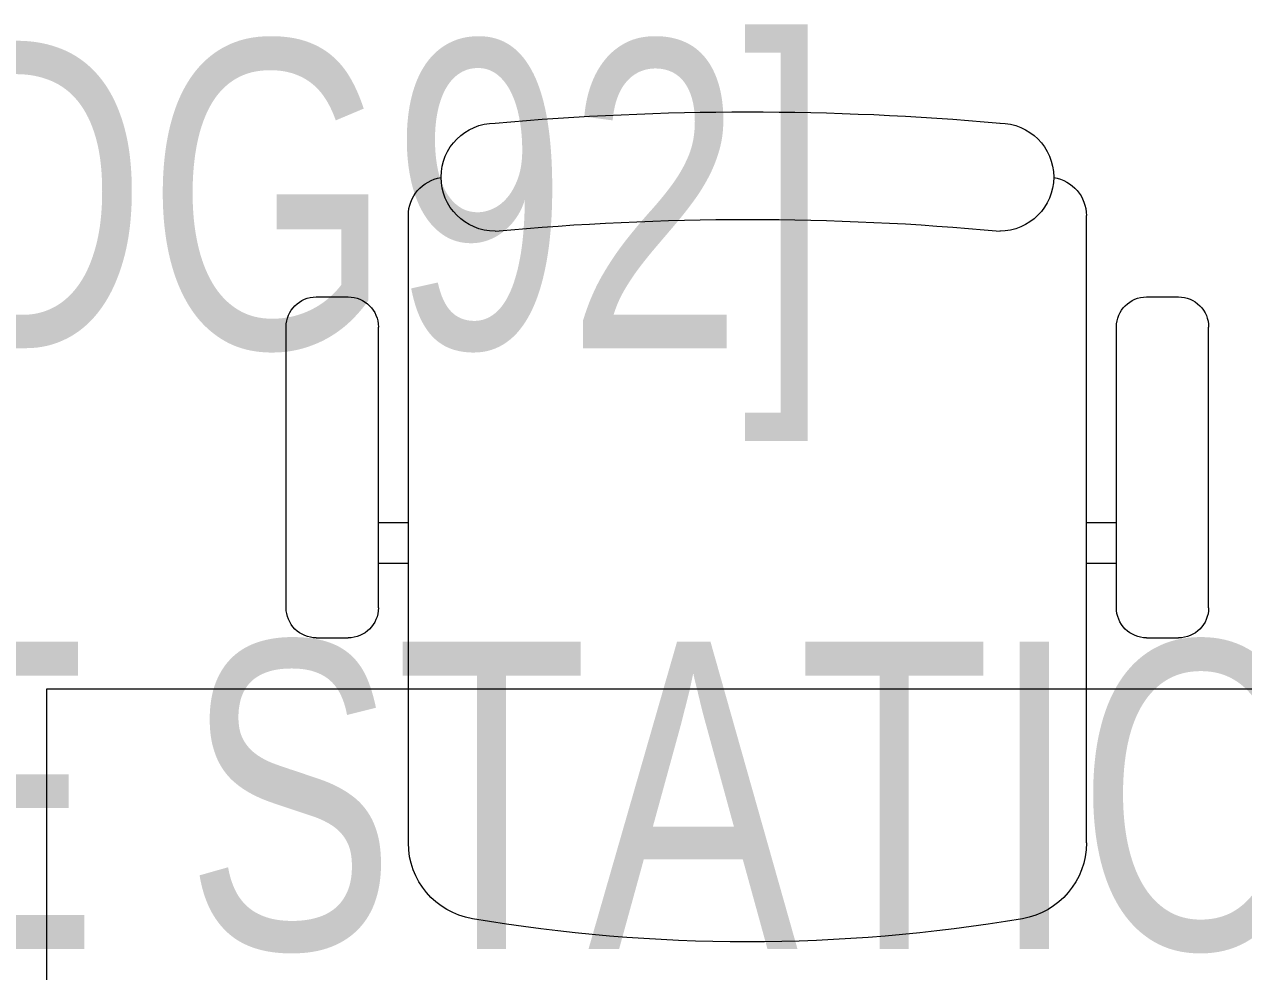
# Model space of a CAD drawing. Header units: millimetres. Extents: x 26027 to 581921, y 7230 to 233891.
# Drawn here: x 505342 to 506136, y 168057 to 168673 of the extents above; entities that cross this region are included whole.
import ezdxf

# ---------------------------------------------------------------- set-up
doc = ezdxf.new("R2010")
doc.units = ezdxf.units.MM
doc.header["$LTSCALE"] = 5
doc.layers.get('0').update_dxf_attribs({"color": 252})
for name, color, linetype, lineweight in [('72_EGR_BASE_TEXT', 252, 'Continuous', 5), ('Medical Equipment and Furniture', 252, 'Continuous', 0), ('NEW', 252, 'Continuous', 5)]:
    doc.layers.add(name, color=color, linetype=linetype, lineweight=lineweight)
doc.styles.add('X3G_ENTITY_2587EA', font='swisscl.ttf', dxfattribs={"height": 200})

# ---------------------------------------------------------------- blocks, each defined once
blk = doc.blocks.new('*X15')
at = {"color": 0}
for p, q in [((5, 3), (5, 3)), ((5, 3), (5, 3)), ((5, 3), (5, 3)), ((5, 3), (5, 3)), ((5, 3), (5, 3)), ((5, 3), (5, 3)), ((5, 3), (5, 3)), ((5, 3), (5, 3)), ((5, 3), (5, 3)), ((5, 3), (5, 3)), ((5, 3), (5, 3)), ((5, 3), (5, 3)), ((5, 3), (5, 3)), ((5, 3), (5, 3)), ((5, 3), (5, 3)), ((5, 3), (5, 3)), ((5, 3), (5, 3)), ((5, 3), (5, 3)), ((5, 3), (5, 3)), ((5, 3), (5, 3)), ((5, 3), (5, 3)), ((5, 3), (5, 3)), ((5, 3), (5, 3)), ((5, 3), (5, 3)), ((5, 3), (5, 3)), ((5, 3), (5, 3)), ((5, 3), (5, 3)), ((5, 3), (5, 3)), ((5, 3), (5, 3)), ((5, 3), (5, 3)), ((5, 3), (5, 3)), ((5, 3), (5, 3)), ((5, 3), (5, 3)), ((5, 3), (5, 3)), ((5, 3), (5, 3)), ((5, 3), (5, 3)), ((5, 3), (5, 3)), ((5, 3), (5, 3)), ((5, 3), (5, 3)), ((5, 3), (5, 3)), ((5, 3), (5, 3)), ((5, 3), (5, 3)), ((5, 3), (5, 3)), ((5, 3), (5, 3)), ((5, 3), (5, 3)), ((5, 3), (5, 3)), ((5, 3), (5, 3)), ((5, 3), (5, 3)), ((5, 3), (5, 3)), ((5, 3), (5, 3)), ((5, 3), (5, 3)), ((5, 3), (5, 3)), ((5, 3), (5, 3)), ((5, 3), (5, 3)), ((5, 3), (5, 3)), ((5, 3), (5, 3)), ((5, 3), (5, 3)), ((5, 3), (5, 3)), ((5, 3), (5, 3)), ((5, 3), (5, 3)), ((5, 3), (5, 3)), ((5, 3), (5, 3)), ((5, 3), (5, 3)), ((5, 3), (5, 3)), ((5, 3), (5, 3)), ((5, 3), (5, 3)), ((6, 3), (5, 3)), ((5, 3), (5, 3)), ((6, 3), (5, 3)), ((5, 3), (5, 3)), ((6, 3), (5, 3)), ((5, 3), (5, 3)), ((6, 3), (5, 3)), ((5, 3), (5, 3)), ((5, 3), (5, 3)), ((5, 3), (5, 3)), ((5, 3), (5, 3)), ((5, 3), (5, 3)), ((5, 3), (5, 3)), ((5, 3), (5, 3)), ((5, 3), (5, 3)), ((5, 3), (5, 3)), ((5, 3), (5, 3)), ((5, 3), (5, 3)), ((5, 3), (5, 3)), ((5, 3), (5, 3)), ((5, 3), (5, 3)), ((5, 3), (5, 3)), ((5, 3), (5, 3)), ((5, 3), (5, 3)), ((5, 3), (5, 3)), ((5, 3), (5, 3)), ((5, 3), (5, 3)), ((5, 3), (5, 3)), ((5, 3), (5, 3)), ((5, 3), (5, 3)), ((6, 3), (6, 3)), ((6, 3), (6, 3)), ((6, 3), (6, 3)), ((6, 3), (6, 3)), ((6, 3), (6, 3)), ((6, 3), (6, 3)), ((6, 3), (6, 3)), ((6, 3), (6, 3)), ((6, 3), (6, 3)), ((6, 3), (6, 3)), ((6, 3), (6, 3)), ((6, 3), (6, 3)), ((6, 3), (6, 3)), ((6, 3), (6, 3)), ((6, 3), (6, 3)), ((6, 3), (6, 3)), ((6, 3), (6, 3)), ((6, 3), (6, 3)), ((6, 3), (6, 3)), ((6, 3), (6, 3)), ((6, 3), (6, 3)), ((6, 3), (6, 3)), ((6, 3), (6, 3)), ((6, 3), (6, 3)), ((6, 3), (6, 3)), ((6, 3), (6, 3)), ((6, 3), (6, 3)), ((6, 3), (6, 3)), ((6, 3), (6, 3)), ((6, 3), (6, 3)), ((6, 3), (6, 3)), ((6, 3), (6, 3)), ((6, 3), (6, 3)), ((6, 3), (6, 3)), ((6, 3), (6, 3)), ((6, 3), (6, 3)), ((6, 3), (6, 3)), ((6, 3), (6, 3)), ((6, 3), (6, 3)), ((6, 3), (6, 3)), ((6, 3), (6, 3)), ((6, 3), (6, 3)), ((6, 3), (6, 3)), ((6, 3), (6, 3)), ((6, 3), (6, 3)), ((6, 3), (6, 3)), ((6, 3), (6, 3)), ((6, 3), (6, 3)), ((6, 3), (6, 3)), ((6, 3), (6, 3)), ((6, 3), (6, 3)), ((6, 3), (6, 3)), ((6, 3), (6, 3)), ((6, 3), (6, 3)), ((6, 3), (6, 3)), ((6, 3), (6, 3)), ((6, 3), (6, 3)), ((6, 3), (6, 3)), ((6, 3), (6, 3)), ((6, 3), (6, 3)), ((6, 3), (6, 3)), ((6, 3), (6, 3)), ((6, 3), (6, 3)), ((6, 3), (6, 3)), ((6, 3), (6, 3)), ((6, 3), (6, 3)), ((6, 3), (6, 3)), ((6, 3), (6, 3)), ((6, 3), (6, 3)), ((6, 3), (6, 3)), ((6, 3), (6, 3)), ((6, 3), (6, 3)), ((6, 3), (6, 3)), ((6, 3), (6, 3)), ((6, 3), (6, 3)), ((6, 3), (6, 3)), ((6, 3), (6, 3)), ((6, 3), (6, 3)), ((6, 3), (6, 3)), ((6, 3), (6, 3)), ((6, 3), (6, 3)), ((6, 3), (6, 3)), ((6, 3), (6, 3)), ((6, 3), (6, 3)), ((6, 3), (6, 3)), ((6, 3), (6, 3)), ((6, 3), (6, 3)), ((6, 3), (6, 3)), ((6, 3), (6, 3)), ((6, 3), (6, 3)), ((6, 3), (6, 3)), ((6, 3), (6, 3)), ((6, 3), (6, 3)), ((6, 3), (6, 3)), ((6, 3), (6, 3)), ((6, 3), (6, 3)), ((6, 3), (6, 3)), ((6, 3), (6, 3)), ((6, 3), (6, 3)), ((6, 3), (6, 3)), ((6, 3), (6, 3)), ((6, 3), (6, 3)), ((6, 3), (6, 3)), ((6, 3), (6, 3)), ((6, 3), (6, 3)), ((6, 3), (6, 3)), ((6, 3), (6, 3)), ((6, 3), (6, 3)), ((6, 3), (6, 3)), ((6, 3), (6, 3)), ((6, 3), (6, 3)), ((6, 3), (6, 3)), ((6, 3), (6, 3)), ((6, 3), (6, 3)), ((6, 3), (6, 3)), ((6, 3), (6, 3)), ((6, 3), (6, 3)), ((6, 3), (6, 3)), ((6, 3), (6, 3)), ((6, 3), (6, 3)), ((6, 3), (6, 3)), ((6, 3), (6, 3)), ((6, 3), (6, 3)), ((6, 3), (6, 3)), ((6, 3), (6, 3)), ((6, 3), (6, 3)), ((6, 3), (6, 3)), ((6, 3), (6, 3)), ((6, 3), (6, 3)), ((6, 3), (6, 3)), ((6, 3), (6, 3)), ((6, 3), (6, 3)), ((6, 3), (6, 3)), ((6, 3), (6, 3)), ((6, 3), (6, 3)), ((6, 3), (6, 3)), ((6, 3), (6, 3)), ((6, 3), (6, 3)), ((6, 3), (6, 3)), ((6, 3), (6, 3)), ((6, 3), (6, 3)), ((6, 3), (6, 3)), ((6, 3), (6, 3)), ((6, 3), (6, 3)), ((6, 3), (6, 3)), ((6, 3), (6, 3)), ((6, 3), (6, 3)), ((6, 3), (6, 3)), ((6, 3), (6, 3)), ((6, 3), (6, 3)), ((6, 3), (6, 3)), ((6, 3), (6, 3)), ((6, 3), (6, 3)), ((6, 3), (6, 3)), ((6, 3), (6, 3)), ((6, 3), (6, 3)), ((6, 3), (6, 3)), ((6, 3), (6, 3)), ((6, 3), (6, 3)), ((6, 3), (6, 3)), ((6, 3), (6, 3)), ((6, 3), (6, 3)), ((6, 3), (6, 3)), ((6, 3), (6, 3)), ((6, 3), (6, 3)), ((6, 3), (6, 3)), ((6, 3), (6, 3)), ((6, 3), (6, 3)), ((6, 3), (6, 3)), ((6, 3), (6, 3)), ((6, 3), (6, 3)), ((6, 3), (6, 3)), ((6, 3), (6, 3)), ((6, 3), (6, 3)), ((6, 3), (6, 3)), ((6, 3), (6, 3)), ((6, 3), (6, 3)), ((6, 3), (6, 3)), ((6, 3), (6, 3)), ((6, 3), (6, 3)), ((6, 3), (6, 3)), ((6, 3), (6, 3)), ((6, 3), (6, 3)), ((6, 3), (6, 3)), ((6, 3), (6, 3)), ((6, 3), (6, 3)), ((6, 3), (6, 3)), ((6, 3), (6, 3)), ((6, 3), (6, 3)), ((6, 3), (6, 3)), ((6, 3), (6, 3)), ((6, 3), (6, 3)), ((6, 3), (6, 3)), ((6, 3), (6, 3)), ((6, 3), (6, 3)), ((6, 3), (6, 3)), ((6, 3), (6, 3)), ((6, 3), (6, 3)), ((6, 3), (6, 3)), ((6, 3), (6, 3)), ((6, 3), (6, 3)), ((6, 3), (6, 3)), ((6, 3), (6, 3)), ((6, 3), (6, 3)), ((6, 3), (5, 3)), ((6, 3), (5, 3)), ((6, 3), (5, 3)), ((6, 3), (5, 3)), ((6, 3), (5, 3)), ((6, 3), (6, 3)), ((6, 3), (6, 3)), ((6, 3), (6, 3)), ((6, 3), (6, 3)), ((6, 3), (6, 3)), ((6, 3), (6, 3)), ((6, 3), (6, 3)), ((6, 3), (6, 3)), ((6, 3), (6, 3)), ((6, 3), (6, 3)), ((6, 3), (6, 3)), ((6, 3), (6, 3)), ((6, 3), (6, 3)), ((6, 3), (6, 3)), ((6, 3), (6, 3)), ((6, 3), (6, 3)), ((6, 3), (6, 3)), ((6, 3), (6, 3)), ((6, 3), (6, 3)), ((6, 3), (6, 3)), ((6, 3), (6, 3)), ((6, 3), (6, 3)), ((6, 3), (6, 3)), ((6, 3), (6, 3)), ((6, 3), (6, 3)), ((6, 3), (6, 3)), ((6, 3), (6, 3)), ((6, 3), (6, 3)), ((6, 3), (6, 3)), ((6, 3), (6, 3)), ((6, 3), (6, 3)), ((6, 3), (6, 3)), ((6, 3), (6, 3)), ((6, 3), (6, 3)), ((6, 3), (6, 3)), ((6, 3), (6, 3)), ((6, 3), (6, 3)), ((6, 3), (6, 3)), ((6, 3), (6, 3)), ((6, 3), (6, 3)), ((6, 3), (6, 3)), ((6, 3), (6, 3)), ((6, 3), (6, 3)), ((6, 3), (6, 3)), ((6, 3), (6, 3)), ((6, 3), (6, 3)), ((6, 3), (6, 3)), ((6, 3), (6, 3)), ((6, 3), (6, 3)), ((6, 3), (6, 3)), ((6, 3), (6, 3)), ((6, 3), (6, 3)), ((6, 3), (6, 3)), ((6, 3), (6, 3)), ((6, 3), (6, 3)), ((6, 3), (6, 3)), ((6, 3), (6, 3)), ((6, 3), (6, 3)), ((6, 3), (6, 3)), ((6, 3), (6, 3)), ((6, 3), (6, 3)), ((6, 3), (6, 3)), ((6, 3), (6, 3)), ((6, 3), (6, 3)), ((6, 3), (6, 3)), ((6, 3), (6, 3)), ((6, 3), (6, 3)), ((6, 3), (6, 3)), ((6, 3), (6, 3)), ((6, 3), (6, 3)), ((6, 3), (6, 3)), ((6, 3), (6, 3)), ((6, 3), (6, 3)), ((6, 3), (6, 3)), ((6, 3), (6, 3)), ((6, 3), (6, 3)), ((6, 3), (6, 3)), ((6, 3), (6, 3)), ((6, 3), (6, 3)), ((6, 3), (6, 3)), ((6, 3), (6, 3)), ((6, 3), (6, 3)), ((6, 3), (6, 3)), ((6, 3), (6, 3)), ((6, 3), (6, 3)), ((6, 3), (6, 3)), ((6, 3), (6, 3)), ((6, 3), (6, 3)), ((6, 3), (6, 3)), ((6, 3), (6, 3)), ((6, 3), (6, 3)), ((6, 3), (6, 3)), ((6, 3), (6, 3)), ((6, 3), (6, 3)), ((6, 3), (6, 3)), ((6, 3), (6, 3)), ((6, 3), (6, 3)), ((6, 3), (6, 3)), ((6, 3), (6, 3)), ((6, 3), (6, 3)), ((6, 3), (6, 3)), ((6, 3), (6, 3)), ((6, 3), (6, 3)), ((6, 3), (6, 3)), ((6, 3), (6, 3)), ((6, 3), (6, 3)), ((6, 3), (6, 3)), ((6, 3), (6, 3)), ((6, 3), (6, 3)), ((6, 3), (6, 3)), ((6, 3), (6, 3)), ((6, 3), (6, 3)), ((6, 3), (6, 3)), ((6, 3), (6, 3)), ((6, 3), (6, 3)), ((6, 3), (6, 3)), ((6, 3), (6, 3)), ((6, 3), (6, 3)), ((6, 3), (6, 3)), ((6, 3), (6, 3)), ((6, 3), (6, 3)), ((6, 3), (6, 3)), ((6, 3), (6, 3)), ((6, 3), (6, 3)), ((6, 3), (6, 3)), ((6, 3), (6, 3)), ((6, 3), (6, 3)), ((6, 3), (6, 3)), ((6, 3), (6, 3)), ((6, 3), (6, 3)), ((6, 3), (6, 3)), ((6, 3), (6, 3)), ((6, 3), (6, 3)), ((6, 3), (6, 3)), ((6, 3), (6, 3)), ((6, 3), (6, 3)), ((6, 3), (6, 3)), ((6, 3), (6, 3)), ((6, 3), (6, 3)), ((6, 3), (6, 3)), ((6, 3), (6, 3)), ((6, 3), (6, 3)), ((6, 3), (6, 3)), ((6, 3), (6, 3)), ((6, 3), (6, 3)), ((6, 3), (6, 3)), ((6, 3), (6, 3)), ((6, 3), (6, 3)), ((6, 3), (6, 3)), ((6, 3), (6, 3)), ((6, 3), (6, 3)), ((6, 3), (6, 3)), ((6, 3), (6, 3)), ((6, 3), (6, 3)), ((6, 3), (6, 3)), ((6, 3), (6, 3)), ((6, 3), (6, 3)), ((6, 3), (6, 3)), ((6, 3), (6, 3)), ((6, 3), (6, 3)), ((6, 3), (6, 3)), ((6, 3), (6, 3)), ((6, 3), (6, 3)), ((6, 3), (6, 3)), ((6, 3), (6, 3)), ((6, 3), (6, 3)), ((6, 3), (6, 3)), ((6, 3), (6, 3)), ((6, 3), (6, 3)), ((6, 3), (6, 3)), ((6, 3), (6, 3)), ((6, 3), (6, 3)), ((6, 3), (6, 3)), ((6, 3), (6, 3)), ((6, 3), (6, 3)), ((6, 3), (6, 3)), ((6, 3), (6, 3)), ((6, 3), (6, 3)), ((6, 3), (6, 3)), ((6, 3), (6, 3)), ((6, 3), (6, 3)), ((6, 3), (6, 3)), ((6, 3), (6, 3)), ((6, 3), (6, 3)), ((6, 3), (6, 3)), ((6, 3), (6, 3)), ((6, 3), (6, 3)), ((6, 3), (6, 3)), ((6, 3), (6, 3)), ((6, 3), (6, 3)), ((6, 3), (6, 3)), ((6, 3), (6, 3)), ((6, 3), (6, 3)), ((6, 3), (6, 3)), ((6, 3), (6, 3)), ((6, 3), (6, 3)), ((6, 3), (6, 3)), ((6, 3), (6, 3)), ((6, 3), (6, 3)), ((6, 3), (6, 3)), ((6, 3), (6, 3)), ((6, 3), (6, 3)), ((6, 3), (6, 3)), ((6, 3), (6, 3)), ((6, 3), (6, 3)), ((6, 3), (6, 3)), ((6, 3), (6, 3)), ((6, 3), (6, 3)), ((6, 3), (6, 3)), ((6, 3), (6, 3)), ((6, 3), (6, 3)), ((6, 3), (6, 3)), ((6, 3), (6, 3)), ((6, 3), (6, 3)), ((6, 3), (6, 3)), ((6, 3), (6, 3)), ((6, 3), (6, 3)), ((6, 3), (6, 3)), ((6, 3), (6, 3)), ((6, 3), (6, 3)), ((6, 3), (6, 3)), ((6, 3), (6, 3)), ((6, 3), (6, 3)), ((6, 3), (6, 3)), ((6, 3), (6, 3)), ((6, 3), (6, 3)), ((6, 3), (6, 3)), ((6, 3), (6, 3)), ((6, 3), (6, 3)), ((6, 3), (6, 3)), ((6, 3), (6, 3)), ((6, 3), (6, 3)), ((6, 3), (6, 3)), ((6, 3), (6, 3)), ((6, 3), (6, 3)), ((6, 3), (6, 3)), ((6, 3), (6, 3)), ((6, 3), (6, 3)), ((6, 3), (6, 3)), ((6, 3), (6, 3)), ((6, 3), (6, 3)), ((6, 3), (6, 3)), ((6, 3), (6, 3)), ((6, 3), (6, 3)), ((6, 3), (6, 3)), ((6, 3), (6, 3)), ((6, 3), (6, 3)), ((6, 3), (6, 3)), ((6, 3), (6, 3)), ((6, 3), (6, 3)), ((6, 3), (6, 3)), ((6, 3), (6, 3)), ((6, 3), (6, 3)), ((6, 3), (6, 3)), ((6, 3), (6, 3)), ((6, 3), (6, 3)), ((6, 3), (6, 3)), ((6, 3), (6, 3)), ((6, 3), (6, 3)), ((6, 3), (6, 3)), ((6, 3), (6, 3)), ((6, 3), (6, 3)), ((6, 3), (6, 3)), ((6, 3), (6, 3)), ((6, 3), (6, 3)), ((6, 3), (6, 3)), ((6, 3), (6, 3)), ((6, 3), (6, 3)), ((6, 3), (6, 3)), ((6, 3), (6, 3)), ((6, 3), (6, 3)), ((6, 3), (6, 3)), ((6, 3), (6, 3)), ((6, 3), (6, 3)), ((6, 3), (6, 3)), ((6, 3), (6, 3)), ((6, 3), (6, 3)), ((6, 3), (6, 3)), ((6, 3), (6, 3)), ((6, 3), (6, 3)), ((6, 3), (6, 3)), ((6, 3), (6, 3)), ((6, 3), (6, 3)), ((6, 3), (6, 3)), ((6, 3), (6, 3)), ((6, 3), (6, 3)), ((6, 3), (6, 3)), ((6, 3), (6, 3)), ((6, 3), (6, 3)), ((6, 3), (6, 3)), ((6, 3), (6, 3)), ((6, 3), (6, 3)), ((6, 3), (6, 3)), ((6, 3), (6, 3)), ((6, 3), (6, 3)), ((6, 3), (6, 3)), ((6, 3), (6, 3)), ((6, 3), (6, 3)), ((6, 3), (6, 3)), ((6, 3), (6, 3)), ((6, 3), (6, 3)), ((6, 3), (6, 3)), ((6, 3), (6, 3)), ((6, 3), (6, 3)), ((6, 3), (6, 3)), ((6, 3), (6, 3)), ((6, 3), (6, 3)), ((6, 3), (6, 3)), ((6, 3), (6, 3)), ((6, 3), (6, 3)), ((6, 3), (6, 3)), ((6, 3), (6, 3)), ((6, 3), (6, 3)), ((6, 3), (6, 3)), ((6, 3), (6, 3)), ((6, 3), (6, 3)), ((6, 3), (6, 3))]:
    blk.add_line(p, q, dxfattribs=at)
blk = doc.blocks.new('*X16')
at = {"color": 0}
for p, q in [((13, 1), (13, 1)), ((13, 1), (13, 1)), ((13, 1), (13, 1)), ((13, 1), (13, 1)), ((13, 1), (13, 1)), ((13, 1), (13, 1)), ((13, 1), (13, 1)), ((13, 1), (13, 1)), ((13, 1), (13, 1)), ((13, 1), (13, 1)), ((13, 1), (13, 1)), ((13, 1), (13, 1)), ((13, 1), (13, 1)), ((13, 1), (13, 1)), ((13, 1), (13, 1)), ((13, 1), (14, 1)), ((13, 1), (14, 1)), ((13, 1), (14, 1)), ((13, 1), (13, 1)), ((13, 1), (13, 1)), ((13, 1), (13, 1)), ((13, 1), (13, 1)), ((13, 1), (13, 1)), ((13, 1), (13, 1)), ((13, 1), (13, 1)), ((13, 1), (13, 1)), ((13, 1), (13, 1)), ((13, 1), (13, 1)), ((13, 1), (13, 1)), ((13, 1), (13, 1)), ((13, 1), (13, 1)), ((13, 1), (13, 1)), ((13, 1), (13, 1)), ((13, 1), (13, 1)), ((13, 1), (13, 1)), ((13, 1), (13, 1)), ((13, 1), (13, 1)), ((13, 1), (13, 1)), ((13, 1), (13, 1)), ((13, 1), (13, 1)), ((13, 1), (13, 1)), ((13, 1), (13, 1)), ((13, 1), (13, 1)), ((13, 1), (13, 1)), ((13, 1), (13, 1)), ((13, 1), (13, 1)), ((13, 1), (13, 1)), ((13, 1), (13, 1)), ((13, 1), (13, 1)), ((13, 1), (13, 1)), ((13, 1), (13, 1)), ((13, 1), (13, 1)), ((13, 1), (13, 1)), ((13, 1), (13, 1)), ((13, 1), (13, 1)), ((13, 1), (13, 1)), ((13, 1), (13, 1)), ((13, 1), (13, 1)), ((13, 1), (13, 1)), ((13, 1), (13, 1)), ((13, 1), (13, 1)), ((13, 1), (13, 1)), ((13, 1), (13, 1)), ((13, 1), (13, 1)), ((13, 1), (13, 1)), ((13, 1), (13, 1)), ((13, 1), (13, 1)), ((13, 1), (13, 1)), ((13, 1), (13, 1)), ((13, 1), (13, 1)), ((13, 1), (13, 1)), ((13, 1), (13, 1)), ((13, 1), (13, 1)), ((13, 1), (13, 1)), ((13, 1), (13, 1)), ((13, 1), (13, 1)), ((13, 1), (13, 1)), ((13, 1), (13, 1)), ((13, 1), (13, 1)), ((13, 1), (13, 1)), ((13, 1), (13, 1)), ((13, 1), (13, 1)), ((13, 1), (13, 1)), ((13, 1), (13, 1)), ((13, 1), (13, 1)), ((13, 1), (13, 1)), ((13, 1), (13, 1)), ((13, 1), (13, 1)), ((13, 1), (13, 1)), ((13, 1), (13, 1)), ((13, 1), (13, 1)), ((13, 1), (13, 1)), ((13, 1), (13, 1)), ((13, 1), (13, 1)), ((13, 1), (13, 1)), ((13, 1), (13, 1)), ((13, 1), (13, 1)), ((13, 1), (13, 1)), ((13, 1), (13, 1)), ((13, 1), (13, 1)), ((13, 1), (13, 1)), ((13, 1), (13, 1)), ((13, 1), (13, 1)), ((13, 1), (13, 1)), ((13, 1), (13, 1)), ((13, 1), (13, 1)), ((13, 1), (13, 1)), ((13, 1), (13, 1)), ((13, 1), (13, 1)), ((13, 1), (13, 1)), ((13, 1), (13, 1)), ((13, 1), (13, 1)), ((13, 1), (13, 1)), ((13, 1), (13, 1)), ((13, 1), (13, 1)), ((13, 1), (13, 1)), ((13, 1), (13, 1)), ((13, 1), (13, 1)), ((13, 1), (13, 1)), ((13, 1), (13, 1)), ((13, 1), (13, 1)), ((13, 1), (13, 1)), ((13, 1), (13, 1)), ((13, 1), (14, 1)), ((13, 0), (13, 0)), ((13, 0), (13, 0)), ((13, 0), (13, 0)), ((13, 0), (13, 0)), ((13, 0), (13, 0)), ((13, 0), (13, 0)), ((13, 0), (13, 0)), ((13, 0), (13, 0)), ((13, 0), (13, 0)), ((13, 0), (13, 0)), ((13, 0), (13, 0)), ((13, 0), (13, 0)), ((13, 0), (13, 0)), ((13, 0), (13, 0)), ((13, 0), (13, 0)), ((13, 0), (13, 0)), ((13, 0), (13, 0)), ((13, 0), (13, 0)), ((13, 0), (13, 0)), ((13, 0), (13, 0)), ((13, 0), (13, 0)), ((13, 0), (13, 0)), ((13, 0), (13, 0)), ((13, 0), (13, 0)), ((13, 0), (13, 0)), ((13, 0), (13, 0)), ((13, 0), (13, 0)), ((13, 0), (13, 0)), ((13, 0), (13, 0)), ((13, 0), (13, 0)), ((13, 0), (13, 0)), ((13, 0), (13, 0)), ((13, 0), (13, 0)), ((13, 0), (13, 0)), ((13, 0), (13, 0)), ((13, 0), (13, 0)), ((13, 0), (13, 0)), ((13, 0), (13, 0)), ((13, 0), (13, 0)), ((13, 0), (13, 0)), ((13, 0), (13, 0)), ((13, 0), (13, 0)), ((13, 0), (13, 0)), ((13, 0), (13, 0)), ((13, 0), (13, 0)), ((13, 0), (13, 0)), ((13, 0), (13, 0)), ((13, 0), (13, 0)), ((13, 0), (14, 0)), ((13, 0), (14, 0)), ((13, 0), (13, 0)), ((13, 0), (14, 0)), ((14, 1), (14, 1)), ((14, 1), (14, 1)), ((14, 1), (14, 1)), ((14, 1), (14, 1)), ((14, 1), (14, 1)), ((14, 1), (14, 1)), ((14, 1), (14, 1)), ((14, 1), (14, 1)), ((14, 1), (14, 1)), ((14, 1), (14, 1)), ((14, 1), (14, 1)), ((14, 1), (14, 1)), ((14, 1), (14, 1)), ((14, 1), (14, 1)), ((14, 1), (14, 1)), ((14, 1), (14, 1)), ((14, 1), (14, 1)), ((14, 1), (14, 1)), ((14, 1), (14, 1)), ((14, 1), (14, 1)), ((14, 1), (14, 1)), ((14, 1), (14, 1)), ((14, 1), (14, 1)), ((14, 1), (14, 1)), ((14, 1), (14, 1)), ((14, 1), (14, 1)), ((14, 1), (14, 1)), ((14, 1), (14, 1)), ((14, 1), (14, 1)), ((14, 1), (14, 1)), ((14, 1), (14, 1)), ((14, 1), (14, 1)), ((14, 1), (14, 1)), ((14, 1), (14, 1)), ((14, 1), (14, 1)), ((14, 1), (14, 1)), ((14, 1), (14, 1)), ((14, 1), (14, 1)), ((14, 1), (14, 1)), ((14, 1), (14, 1)), ((14, 1), (14, 1)), ((14, 1), (14, 1)), ((14, 1), (14, 1)), ((14, 1), (14, 1)), ((14, 1), (14, 1)), ((14, 1), (14, 1)), ((14, 1), (14, 1)), ((14, 1), (14, 1)), ((14, 1), (14, 1)), ((14, 1), (14, 1)), ((14, 1), (14, 1)), ((14, 1), (14, 1)), ((14, 1), (14, 1)), ((14, 1), (14, 1)), ((14, 1), (14, 1)), ((14, 1), (14, 1)), ((14, 1), (14, 1)), ((14, 1), (14, 1)), ((14, 1), (14, 1)), ((14, 1), (14, 1)), ((14, 1), (14, 1)), ((14, 1), (14, 1)), ((14, 1), (14, 1)), ((14, 1), (14, 1)), ((14, 1), (14, 1)), ((14, 1), (14, 1)), ((14, 1), (14, 1)), ((14, 1), (14, 1)), ((14, 1), (14, 1)), ((14, 1), (14, 1)), ((14, 1), (14, 1)), ((14, 1), (14, 1)), ((14, 1), (14, 1)), ((14, 1), (14, 1)), ((14, 1), (14, 1)), ((14, 1), (14, 1)), ((14, 1), (14, 1)), ((14, 1), (14, 1)), ((14, 1), (14, 1)), ((14, 1), (14, 1)), ((14, 1), (14, 1)), ((14, 1), (14, 1)), ((14, 1), (14, 1)), ((14, 1), (14, 1)), ((14, 1), (14, 1)), ((14, 1), (14, 1)), ((14, 1), (14, 1)), ((14, 1), (14, 1)), ((14, 1), (14, 1)), ((14, 1), (14, 1)), ((14, 1), (14, 1)), ((14, 1), (14, 1)), ((14, 1), (14, 1)), ((14, 1), (14, 1)), ((14, 0), (14, 0)), ((14, 0), (14, 0)), ((14, 0), (14, 0)), ((14, 0), (14, 0)), ((14, 0), (14, 0)), ((14, 0), (14, 0)), ((14, 0), (14, 0)), ((14, 0), (14, 0)), ((14, 0), (14, 0)), ((14, 0), (14, 0)), ((14, 0), (14, 0)), ((14, 0), (14, 0)), ((14, 0), (14, 0)), ((14, 0), (14, 0)), ((14, 0), (14, 0)), ((14, 0), (14, 0)), ((14, 0), (14, 0)), ((14, 0), (14, 0)), ((14, 0), (14, 0)), ((14, 0), (14, 0)), ((14, 0), (14, 0)), ((14, 0), (14, 0)), ((14, 0), (14, 0)), ((14, 0), (14, 0)), ((14, 0), (14, 0)), ((14, 0), (14, 0)), ((14, 0), (14, 0)), ((14, 0), (14, 0)), ((14, 0), (14, 0)), ((14, 0), (14, 0)), ((14, 0), (14, 0)), ((14, 0), (14, 0)), ((14, 0), (14, 0)), ((14, 0), (14, 0)), ((14, 0), (14, 0)), ((14, 0), (14, 0)), ((14, 0), (14, 0)), ((14, 0), (14, 0)), ((14, 0), (14, 0)), ((14, 0), (14, 0)), ((14, 0), (14, 0)), ((14, 0), (14, 0)), ((14, 0), (14, 0)), ((14, 0), (14, 0)), ((14, 0), (14, 0)), ((14, 0), (14, 0)), ((14, 0), (14, 0)), ((14, 0), (14, 0)), ((13, 0), (13, 0)), ((13, 0), (14, 0)), ((13, 0), (13, 0)), ((13, 0), (14, 0)), ((13, 0), (13, 0)), ((13, 0), (14, 0)), ((13, 0), (13, 0)), ((13, 0), (13, 0)), ((13, 0), (13, 0)), ((13, 0), (13, 0)), ((13, 0), (14, 0)), ((13, 0), (13, 0)), ((13, 0), (14, 0)), ((13, 0), (13, 0)), ((13, 0), (14, 0)), ((13, 0), (13, 0)), ((13, 0), (14, 0)), ((13, 0), (13, 0)), ((13, 0), (14, 0)), ((13, 0), (13, 0)), ((13, 0), (14, 0)), ((13, 0), (13, 0)), ((13, 0), (14, 0)), ((13, 0), (13, 0)), ((13, 0), (13, 0)), ((13, 0), (13, 0)), ((13, 0), (14, 0)), ((13, 0), (13, 0)), ((13, 0), (14, 0)), ((13, 0), (13, 0)), ((13, 0), (14, 0)), ((13, 0), (13, 0)), ((13, 0), (14, 0)), ((13, 0), (13, 0)), ((13, 0), (13, 0)), ((13, 0), (13, 0)), ((13, 0), (13, 0)), ((13, 0), (13, 0)), ((13, 0), (13, 0)), ((13, 0), (13, 0)), ((13, 0), (13, 0)), ((13, 0), (13, 0)), ((13, 0), (13, 0)), ((13, 0), (13, 0)), ((13, 0), (13, 0)), ((13, 0), (13, 0)), ((13, 0), (13, 0)), ((13, 0), (13, 0)), ((13, 0), (13, 0)), ((13, 0), (13, 0)), ((13, 0), (13, 0)), ((13, 0), (13, 0)), ((13, 0), (13, 0)), ((13, 0), (13, 0)), ((13, 0), (13, 0)), ((13, 0), (13, 0)), ((13, 0), (13, 0)), ((13, 0), (13, 0)), ((13, 0), (13, 0)), ((13, 0), (13, 0)), ((13, 0), (13, 0)), ((13, 0), (13, 0)), ((13, 0), (13, 0)), ((13, 0), (13, 0)), ((13, -1), (13, -1)), ((13, -1), (13, -1)), ((13, -1), (13, -1)), ((13, -1), (13, -1)), ((13, -1), (13, -1)), ((13, -1), (14, -1)), ((13, -1), (13, -1)), ((14, 0), (14, 0)), ((14, 0), (14, 0)), ((14, 0), (14, 0)), ((14, 0), (14, 0)), ((14, 0), (14, 0)), ((14, 0), (14, 0)), ((14, 0), (14, 0)), ((14, 0), (14, 0)), ((14, 0), (14, 0)), ((14, 0), (14, 0)), ((14, 0), (14, 0)), ((14, 0), (14, 0)), ((14, 0), (14, 0)), ((14, 0), (14, 0)), ((14, 0), (14, 0)), ((13, 0), (14, 0)), ((14, 0), (14, 0)), ((14, 0), (14, 0)), ((14, 0), (14, 0)), ((14, 0), (14, 0)), ((14, 0), (14, 0)), ((14, 0), (14, 0)), ((14, 0), (14, 0)), ((14, 0), (14, 0)), ((14, 0), (14, 0)), ((14, 0), (14, 0)), ((14, 0), (14, 0)), ((14, 0), (14, 0)), ((14, 0), (14, 0)), ((14, 0), (14, 0)), ((14, 0), (14, 0)), ((14, 0), (14, 0)), ((14, 0), (14, 0)), ((14, 0), (14, 0)), ((14, 0), (14, 0)), ((14, 0), (14, 0)), ((14, 0), (14, 0)), ((14, 0), (14, 0)), ((14, 0), (14, 0)), ((14, 0), (14, 0)), ((14, 0), (14, 0)), ((14, 0), (14, 0)), ((14, 0), (14, 0)), ((14, 0), (14, 0)), ((14, 0), (14, 0)), ((14, 0), (14, 0)), ((14, 0), (14, 0)), ((14, 0), (14, 0)), ((14, 0), (14, 0)), ((14, 0), (14, 0)), ((14, -1), (14, -1)), ((14, -1), (14, -1)), ((14, -1), (14, -1)), ((14, -1), (14, -1)), ((14, -1), (14, -1))]:
    blk.add_line(p, q, dxfattribs=at)
blk = doc.blocks.new('GF21018-P')
at = {"color": 0}
for p, q in [((-0.2207, 0.47563), (-0.2207, 0.0675)), ((0.22049, 0.47563), (0.22049, 0.0675)), ((-0.2806, 0.34221), (-0.25983, 0.34221)), ((0.25963, 0.34221), (0.2804, 0.34221)), ((-0.30021, 0.32259), (-0.30021, 0.14)), ((-0.24021, 0.32259), (-0.24021, 0.14)), ((0.24001, 0.32259), (0.24001, 0.14)), ((0.30001, 0.32259), (0.30001, 0.14)), ((-0.24021, 0.29372), (-0.2207, 0.29372)), ((0.22049, 0.29372), (0.24001, 0.29372)), ((-0.24021, 0.26708), (-0.2207, 0.26708)), ((0.22049, 0.26708), (0.24001, 0.26708)), ((-0.2806, 0.12039), (-0.25983, 0.12039)), ((0.25963, 0.12039), (0.2804, 0.12039))]:
    blk.add_line(p, q, dxfattribs=at)
for points in [[(0.24001, 0.29372), (0.24001, 0.29372), (0.24001, 0.29372), (0.24001, 0.29372), (0.24001, 0.29372), (0.24001, 0.29372), (0.24001, 0.29372), (0.24001, 0.29372), (0.24001, 0.29372), (0.24001, 0.29372), (0.24001, 0.29372), (0.24001, 0.29372), (0.24001, 0.29372), (0.24001, 0.29372), (0.24001, 0.29372), (0.24001, 0.29372), (0.24001, 0.29372), (0.24001, 0.29372), (0.24001, 0.29372), (0.24001, 0.29372), (0.24001, 0.29372), (0.24001, 0.29372), (0.24001, 0.29372), (0.24001, 0.29372), (0.24001, 0.29372), (0.24001, 0.29372), (0.24001, 0.29372), (0.24001, 0.29372), (0.24001, 0.29372), (0.24001, 0.29372), (0.24001, 0.29372), (0.24001, 0.29372), (0.24001, 0.29372), (0.24001, 0.29372), (0.24001, 0.29372), (0.24001, 0.29372), (0.24001, 0.29372), (0.24001, 0.29372), (0.24001, 0.29372), (0.24001, 0.29372), (0.24001, 0.29372), (0.24001, 0.29372), (0.24001, 0.29372), (0.24001, 0.29372), (0.24001, 0.29372), (0.24001, 0.29372), (0.24001, 0.29372), (0.24001, 0.29372), (0.24001, 0.29372), (0.24001, 0.29372), (0.24001, 0.29372), (0.24001, 0.29372), (0.24001, 0.29372), (0.24001, 0.29372), (0.24001, 0.29372), (0.24001, 0.29372), (0.24001, 0.29372), (0.24001, 0.29372), (0.24001, 0.29372), (0.24001, 0.29372), (0.24001, 0.29372), (0.24001, 0.29372), (0.24001, 0.29372), (0.24001, 0.29372), (0.24001, 0.29372), (0.24001, 0.29372), (0.24001, 0.29372), (0.24001, 0.29372), (0.24001, 0.29372), (0.24001, 0.29372), (0.24001, 0.29372), (0.24001, 0.29372), (0.24001, 0.29372), (0.24001, 0.29372), (0.24001, 0.29372), (0.24001, 0.29372), (0.24001, 0.29372), (0.24001, 0.29372), (0.24001, 0.29372), (0.24001, 0.29372), (0.24001, 0.29372), (0.24001, 0.29372), (0.24001, 0.29372), (0.24001, 0.29372), (0.24001, 0.29372), (0.24001, 0.29372), (0.24001, 0.29372), (0.24001, 0.29372), (0.24001, 0.29372), (0.24001, 0.29372), (0.24001, 0.29372), (0.24001, 0.29372), (0.24001, 0.29372), (0.24001, 0.29372), (0.24001, 0.29372), (0.24001, 0.29372), (0.24001, 0.29372), (0.24001, 0.29372), (0.24001, 0.29372), (0.24001, 0.29372), (0.24001, 0.29372), (0.24001, 0.29372), (0.24001, 0.29372), (0.24001, 0.29372), (0.24001, 0.29372), (0.24001, 0.29372), (0.24001, 0.29372), (0.24001, 0.29372), (0.24001, 0.29372), (0.24001, 0.29372), (0.24001, 0.29372), (0.24001, 0.29372), (0.24001, 0.29372), (0.24001, 0.29372), (0.24001, 0.29372), (0.24001, 0.29372), (0.24001, 0.29372), (0.24001, 0.29372), (0.24001, 0.29372), (0.24001, 0.29372), (0.24001, 0.29372), (0.24001, 0.29372), (0.24001, 0.29372), (0.24001, 0.29372), (0.24001, 0.29372), (0.24001, 0.29372), (0.24001, 0.29372), (0.24001, 0.29372), (0.24001, 0.29372), (0.24001, 0.29372), (0.24001, 0.29372), (0.24001, 0.29372), (0.24001, 0.29372), (0.24001, 0.29372), (0.24001, 0.29372), (0.24001, 0.29372), (0.24001, 0.29372), (0.24001, 0.29372), (0.24001, 0.29372), (0.24001, 0.29372), (0.24001, 0.29372), (0.24001, 0.29372), (0.24001, 0.29372), (0.24001, 0.29372), (0.24001, 0.29372), (0.24001, 0.29372), (0.24001, 0.29372), (0.24001, 0.29372), (0.24001, 0.29372), (0.24001, 0.29372), (0.24001, 0.29372), (0.24001, 0.29372), (0.24001, 0.29372), (0.24001, 0.29372), (0.24001, 0.29372), (0.24001, 0.29372), (0.24001, 0.29372), (0.24001, 0.29372), (0.24001, 0.29372), (0.24001, 0.29372), (0.24001, 0.29372), (0.24001, 0.29372), (0.24001, 0.29372), (0.24001, 0.29372), (0.24001, 0.29372), (0.24001, 0.29372), (0.24001, 0.29372), (0.24001, 0.29372), (0.24001, 0.29372), (0.24001, 0.29372), (0.24001, 0.29372), (0.24001, 0.29372), (0.24001, 0.29372), (0.24001, 0.29372), (0.24001, 0.29372), (0.24001, 0.29372), (0.24001, 0.29372), (0.24001, 0.29372), (0.24001, 0.29372), (0.24001, 0.29372), (0.24001, 0.29372), (0.24001, 0.29372), (0.24001, 0.29372), (0.24001, 0.29372), (0.24001, 0.29372), (0.24001, 0.29372), (0.24001, 0.29372), (0.24001, 0.29372), (0.24001, 0.29372), (0.24001, 0.29372), (0.24001, 0.29372), (0.24001, 0.29372), (0.24001, 0.29372), (0.24001, 0.29372), (0.24001, 0.29372), (0.24001, 0.29372), (0.24001, 0.29372), (0.24001, 0.29372), (0.24001, 0.29372), (0.24001, 0.29372), (0.24001, 0.29372), (0.24001, 0.29372), (0.24001, 0.29372), (0.24001, 0.29372), (0.24001, 0.29372), (0.24001, 0.29372), (0.24001, 0.29372), (0.24001, 0.29372), (0.24001, 0.29372), (0.24001, 0.29372), (0.24001, 0.29372), (0.24001, 0.29372), (0.24001, 0.29372), (0.24001, 0.29372), (0.24001, 0.29372), (0.24001, 0.29372), (0.24001, 0.29372), (0.24001, 0.29372), (0.24001, 0.29372), (0.24001, 0.29372), (0.24001, 0.29372), (0.24001, 0.29372), (0.24001, 0.29372), (0.24001, 0.29372), (0.24001, 0.29372), (0.24001, 0.29372), (0.24001, 0.29372), (0.24001, 0.29372), (0.24001, 0.29372), (0.24001, 0.29372), (0.24001, 0.29372), (0.24001, 0.29372), (0.24001, 0.29372), (0.24001, 0.29372), (0.24001, 0.29372), (0.24001, 0.29372), (0.24001, 0.29372), (0.24001, 0.29372), (0.24001, 0.29372), (0.24001, 0.29372), (0.24001, 0.29372), (0.24001, 0.29372), (0.24001, 0.29372), (0.24001, 0.29372), (0.24001, 0.29372), (0.24001, 0.29372), (0.24001, 0.29372), (0.24001, 0.29372), (0.24001, 0.29372), (0.24001, 0.29372), (0.24001, 0.29372), (0.24001, 0.29372), (0.24001, 0.29372), (0.24001, 0.29372), (0.24001, 0.29372), (0.24001, 0.29372), (0.24001, 0.29372), (0.24001, 0.29372), (0.24001, 0.29372), (0.24001, 0.29372), (0.24001, 0.29372), (0.24001, 0.29372), (0.24001, 0.29372), (0.24001, 0.29372), (0.24001, 0.29372), (0.24001, 0.29372), (0.24001, 0.29372), (0.24001, 0.29372), (0.24001, 0.29372), (0.24001, 0.29372), (0.24001, 0.29372), (0.24001, 0.29372), (0.24001, 0.29372), (0.24001, 0.29372), (0.24001, 0.29372), (0.24001, 0.29372), (0.24001, 0.29372)], [(0.24001, 0.29372), (0.24001, 0.29372), (0.24001, 0.29372), (0.24001, 0.29372), (0.24001, 0.29372), (0.24001, 0.29372), (0.24001, 0.29372), (0.24001, 0.29372), (0.24001, 0.29372), (0.24001, 0.29372), (0.24001, 0.29372), (0.24001, 0.29372), (0.24001, 0.29372), (0.24001, 0.29372), (0.24001, 0.29372), (0.24001, 0.29372), (0.24001, 0.29372), (0.24001, 0.29372), (0.24001, 0.29372), (0.24001, 0.29372), (0.24001, 0.29372), (0.24001, 0.29372), (0.24001, 0.29372), (0.24001, 0.29372), (0.24001, 0.29372), (0.24001, 0.29372), (0.24001, 0.29372), (0.24001, 0.29372), (0.24001, 0.29372), (0.24001, 0.29372), (0.24001, 0.29372), (0.24001, 0.29372), (0.24001, 0.29372), (0.24001, 0.29372), (0.24001, 0.29372), (0.24001, 0.29372), (0.24001, 0.29372), (0.24001, 0.29372), (0.24001, 0.29372), (0.24001, 0.29372), (0.24001, 0.29372), (0.24001, 0.29372), (0.24001, 0.29372), (0.24001, 0.29372), (0.24001, 0.29372), (0.24001, 0.29372), (0.24001, 0.29372), (0.24001, 0.29372), (0.24001, 0.29372), (0.24001, 0.29372), (0.24001, 0.29372), (0.24001, 0.29372), (0.24001, 0.29372), (0.24001, 0.29372), (0.24001, 0.29372), (0.24001, 0.29372), (0.24001, 0.29372), (0.24001, 0.29372), (0.24001, 0.29372), (0.24001, 0.29372), (0.24001, 0.29372), (0.24001, 0.29372), (0.24001, 0.29372), (0.24001, 0.29372), (0.24001, 0.29372), (0.24001, 0.29372), (0.24001, 0.29372), (0.24001, 0.29372), (0.24001, 0.29372), (0.24001, 0.29372), (0.24001, 0.29372), (0.24001, 0.29372), (0.24001, 0.29372), (0.24001, 0.29372), (0.24001, 0.29372), (0.24001, 0.29372), (0.24001, 0.29372), (0.24001, 0.29372), (0.24001, 0.29372), (0.24001, 0.29372), (0.24001, 0.29372), (0.24001, 0.29372), (0.24001, 0.29372), (0.24001, 0.29372), (0.24001, 0.29372), (0.24001, 0.29372), (0.24001, 0.29372), (0.24001, 0.29372), (0.24001, 0.29372), (0.24001, 0.29372), (0.24001, 0.29372), (0.24001, 0.29372), (0.24001, 0.29372), (0.24001, 0.29372), (0.24001, 0.29372), (0.24001, 0.29372), (0.24001, 0.29372), (0.24001, 0.29372), (0.24001, 0.29372), (0.24001, 0.29372), (0.24001, 0.29372), (0.24001, 0.29372), (0.24001, 0.29372), (0.24001, 0.29372), (0.24001, 0.29372), (0.24001, 0.29372), (0.24001, 0.29372), (0.24001, 0.29372), (0.24001, 0.29372), (0.24001, 0.29372), (0.24001, 0.29372), (0.24001, 0.29372), (0.24001, 0.29372), (0.24001, 0.29372), (0.24001, 0.29372), (0.24001, 0.29372), (0.24001, 0.29372), (0.24001, 0.29372), (0.24001, 0.29372), (0.24001, 0.29372), (0.24001, 0.29372), (0.24001, 0.29372), (0.24001, 0.29372), (0.24001, 0.29372), (0.24001, 0.29372), (0.24001, 0.29372), (0.24001, 0.29372), (0.24001, 0.29372), (0.24001, 0.29372), (0.24001, 0.29372), (0.24001, 0.29372), (0.24001, 0.29372), (0.24001, 0.29372), (0.24001, 0.29372), (0.24001, 0.29372), (0.24001, 0.29372), (0.24001, 0.29372), (0.24001, 0.29372), (0.24001, 0.29372), (0.24001, 0.29372), (0.24001, 0.29372), (0.24001, 0.29372), (0.24001, 0.29372), (0.24001, 0.29372), (0.24001, 0.29372), (0.24001, 0.29372), (0.24001, 0.29372), (0.24001, 0.29372), (0.24001, 0.29372), (0.24001, 0.29372), (0.24001, 0.29372), (0.24001, 0.29372), (0.24001, 0.29372), (0.24001, 0.29372), (0.24001, 0.29372), (0.24001, 0.29372), (0.24001, 0.29372), (0.24001, 0.29372), (0.24001, 0.29372), (0.24001, 0.29372), (0.24001, 0.29372), (0.24001, 0.29372), (0.24001, 0.29372), (0.24001, 0.29372), (0.24001, 0.29372), (0.24001, 0.29372), (0.24001, 0.29372), (0.24001, 0.29372), (0.24001, 0.29372), (0.24001, 0.29372), (0.24001, 0.29372), (0.24001, 0.29372), (0.24001, 0.29372), (0.24001, 0.29372), (0.24001, 0.29372), (0.24001, 0.29372), (0.24001, 0.29372), (0.24001, 0.29372), (0.24001, 0.29372), (0.24001, 0.29372), (0.24001, 0.29372), (0.24001, 0.29372), (0.24001, 0.29372), (0.24001, 0.29372), (0.24001, 0.29372), (0.24001, 0.29372), (0.24001, 0.29372), (0.24001, 0.29372), (0.24001, 0.29372), (0.24001, 0.29372), (0.24001, 0.29372), (0.24001, 0.29372), (0.24001, 0.29372), (0.24001, 0.29372), (0.24001, 0.29372), (0.24001, 0.29372), (0.24001, 0.29372), (0.24001, 0.29372), (0.24001, 0.29372), (0.24001, 0.29372), (0.24001, 0.29372), (0.24001, 0.29372), (0.24001, 0.29372), (0.24001, 0.29372), (0.24001, 0.29372), (0.24001, 0.29372), (0.24001, 0.29372), (0.24001, 0.29372), (0.24001, 0.29372), (0.24001, 0.29372), (0.24001, 0.29372), (0.24001, 0.29372), (0.24001, 0.29372), (0.24001, 0.29372), (0.24001, 0.29372), (0.24001, 0.29372), (0.24001, 0.29372), (0.24001, 0.29372), (0.24001, 0.29372)], [(0.24001, 0.29372), (0.24001, 0.29372), (0.24001, 0.29372), (0.24001, 0.29372), (0.24001, 0.29372), (0.24001, 0.29372), (0.24001, 0.29372), (0.24001, 0.29372), (0.24001, 0.29372), (0.24001, 0.29372), (0.24001, 0.29372), (0.24001, 0.29372), (0.24001, 0.29372), (0.24001, 0.29372), (0.24001, 0.29372), (0.24001, 0.29372), (0.24001, 0.29372), (0.24001, 0.29372), (0.24001, 0.29372), (0.24001, 0.29372), (0.24001, 0.29372), (0.24001, 0.29372), (0.24001, 0.29372), (0.24001, 0.29372), (0.24001, 0.29372), (0.24001, 0.29372), (0.24001, 0.29372), (0.24001, 0.29372), (0.24001, 0.29372), (0.24001, 0.29372), (0.24001, 0.29372), (0.24001, 0.29372), (0.24001, 0.29372), (0.24001, 0.29372), (0.24001, 0.29372), (0.24001, 0.29372), (0.24001, 0.29372), (0.24001, 0.29372), (0.24001, 0.29372), (0.24001, 0.29372), (0.24001, 0.29372), (0.24001, 0.29372), (0.24001, 0.29372), (0.24001, 0.29372), (0.24001, 0.29372), (0.24001, 0.29372), (0.24001, 0.29372), (0.24001, 0.29372), (0.24001, 0.29372), (0.24001, 0.29372), (0.24001, 0.29372), (0.24001, 0.29372), (0.24001, 0.29372), (0.24001, 0.29372), (0.24001, 0.29372), (0.24001, 0.29372), (0.24001, 0.29372), (0.24001, 0.29372), (0.24001, 0.29372), (0.24001, 0.29372), (0.24001, 0.29372), (0.24001, 0.29372), (0.24001, 0.29372), (0.24001, 0.29372), (0.24001, 0.29372), (0.24001, 0.29372), (0.24001, 0.29372), (0.24001, 0.29372), (0.24001, 0.29372), (0.24001, 0.29372), (0.24001, 0.29372), (0.24001, 0.29372), (0.24001, 0.29372), (0.24001, 0.29372), (0.24001, 0.29372), (0.24001, 0.29372), (0.24001, 0.29372), (0.24001, 0.29372), (0.24001, 0.29372), (0.24001, 0.29372), (0.24001, 0.29372), (0.24001, 0.29372), (0.24001, 0.29372), (0.24001, 0.29372), (0.24001, 0.29372), (0.24001, 0.29372), (0.24001, 0.29372), (0.24001, 0.29372), (0.24001, 0.29372), (0.24001, 0.29372), (0.24001, 0.29372), (0.24001, 0.29372), (0.24001, 0.29372), (0.24001, 0.29372), (0.24001, 0.29372), (0.24001, 0.29372), (0.24001, 0.29372), (0.24001, 0.29372), (0.24001, 0.29372), (0.24001, 0.29372), (0.24001, 0.29372), (0.24001, 0.29372), (0.24001, 0.29372), (0.24001, 0.29372), (0.24001, 0.29372), (0.24001, 0.29372), (0.24001, 0.29372), (0.24001, 0.29372), (0.24001, 0.29372), (0.24001, 0.29372), (0.24001, 0.29372), (0.24001, 0.29372), (0.24001, 0.29372), (0.24001, 0.29372), (0.24001, 0.29372), (0.24001, 0.29372), (0.24001, 0.29372), (0.24001, 0.29372), (0.24001, 0.29372), (0.24001, 0.29372), (0.24001, 0.29372), (0.24001, 0.29372), (0.24001, 0.29372), (0.24001, 0.29372), (0.24001, 0.29372), (0.24001, 0.29372), (0.24001, 0.29372), (0.24001, 0.29372), (0.24001, 0.29372), (0.24001, 0.29372), (0.24001, 0.29372), (0.24001, 0.29372), (0.24001, 0.29372), (0.24001, 0.29372), (0.24001, 0.29372), (0.24001, 0.29372), (0.24001, 0.29372), (0.24001, 0.29372), (0.24001, 0.29372), (0.24001, 0.29372), (0.24001, 0.29372), (0.24001, 0.29372), (0.24001, 0.29372), (0.24001, 0.29372), (0.24001, 0.29372), (0.24001, 0.29372), (0.24001, 0.29372), (0.24001, 0.29372), (0.24001, 0.29372), (0.24001, 0.29372), (0.24001, 0.29372), (0.24001, 0.29372), (0.24001, 0.29372), (0.24001, 0.29372), (0.24001, 0.29372), (0.24001, 0.29372), (0.24001, 0.29372), (0.24001, 0.29372), (0.24001, 0.29372), (0.24001, 0.29372), (0.24001, 0.29372), (0.24001, 0.29372), (0.24001, 0.29372), (0.24001, 0.29372), (0.24001, 0.29372), (0.24001, 0.29372), (0.24001, 0.29372), (0.24001, 0.29372), (0.24001, 0.29372), (0.24001, 0.29372), (0.24001, 0.29372), (0.24001, 0.29372), (0.24001, 0.29372), (0.24001, 0.29372), (0.24001, 0.29372), (0.24001, 0.29372), (0.24001, 0.29372), (0.24001, 0.29372), (0.24001, 0.29372), (0.24001, 0.29372), (0.24001, 0.29372), (0.24001, 0.29372), (0.24001, 0.29372), (0.24001, 0.29372), (0.24001, 0.29372), (0.24001, 0.29372), (0.24001, 0.29372), (0.24001, 0.29372), (0.24001, 0.29372), (0.24001, 0.29372), (0.24001, 0.29372), (0.24001, 0.29372), (0.24001, 0.29372), (0.24001, 0.29372), (0.24001, 0.29372), (0.24001, 0.29372), (0.24001, 0.29372), (0.24001, 0.29372), (0.24001, 0.29372), (0.24001, 0.29372), (0.24001, 0.29372), (0.24001, 0.29372), (0.24001, 0.29372), (0.24001, 0.29372), (0.24001, 0.29372), (0.24001, 0.29372), (0.24001, 0.29372), (0.24001, 0.29372), (0.24001, 0.29372), (0.24001, 0.29372), (0.24001, 0.29372), (0.24001, 0.29372), (0.24001, 0.29372), (0.24001, 0.29372)]]:
    blk.add_lwpolyline(points, close=True, dxfattribs=at)
for centre, radius, start, end in [((-0.0001, -0.52948), 1.06948, 80.36712, 99.63288), ((-0.1707, 0.47563), 0.05, 99.63288, 180), ((0.17049, 0.47563), 0.05, 0, 80.36712), ((-0.2806, 0.32259), 0.01962, 90, 180), ((-0.25983, 0.32259), 0.01962, 360, 90), ((0.25963, 0.32259), 0.01962, 90, 180), ((0.2804, 0.32259), 0.01962, 0, 90), ((-0.2806, 0.14), 0.01962, 180, 270), ((-0.25983, 0.14), 0.01962, 270, 360), ((0.25963, 0.14), 0.01962, 180, 270), ((0.2804, 0.14), 0.01962, 270, 0), ((-0.16429, 0.0425), 0.03511, 90, 270), ((0, 1.84674), 1.77674, 264.69456, 275.30527), ((0.16409, 0.0425), 0.03511, 270, 90), ((-0.1957, 0.0675), 0.025, 180, 261.47208), ((0.19549, 0.0675), 0.025, 278.52792, 360), ((0, 1.83136), 1.83136, 264.85322, 275.14698)]:
    blk.add_arc(centre, radius, start, end, dxfattribs=at)
at = {"layer": 'NEW', "color": 0, "linetype": 'Continuous'}
for points in [[(0.24001, 0.29372), (0.24001, 0.29372), (0.24001, 0.29372), (0.24001, 0.29372), (0.24001, 0.29372), (0.24001, 0.29372), (0.24001, 0.29372), (0.24001, 0.29372)], [(0.24001, 0.29372), (0.24001, 0.29372), (0.24001, 0.29372), (0.24001, 0.29372), (0.24001, 0.29372), (0.24001, 0.29372), (0.24001, 0.29372)], [(0.24001, 0.29372), (0.24001, 0.29372), (0.24001, 0.29372), (0.24001, 0.29372), (0.24001, 0.29372), (0.24001, 0.29372), (0.24001, 0.29372), (0.24001, 0.29372), (0.24001, 0.29372)], [(0.24001, 0.29372), (0.24001, 0.29372), (0.24001, 0.29372), (0.24001, 0.29372), (0.24001, 0.29372), (0.24001, 0.29372), (0.24001, 0.29372), (0.24001, 0.29372), (0.24001, 0.29372), (0.24001, 0.29372)], [(0.24001, 0.29372), (0.24001, 0.29372), (0.24001, 0.29372), (0.24001, 0.29372), (0.24001, 0.29372), (0.24001, 0.29372), (0.24001, 0.29372), (0.24001, 0.29372), (0.24001, 0.29372), (0.24001, 0.29372), (0.24001, 0.29372), (0.24001, 0.29372), (0.24001, 0.29372), (0.24001, 0.29372), (0.24001, 0.29372)], [(0.24001, 0.29372), (0.24001, 0.29372), (0.24001, 0.29372), (0.24001, 0.29372), (0.24001, 0.29372), (0.24001, 0.29372), (0.24001, 0.29372), (0.24001, 0.29372), (0.24001, 0.29372), (0.24001, 0.29372)], [(0.24001, 0.29372), (0.24001, 0.29372), (0.24001, 0.29372), (0.24001, 0.29372), (0.24001, 0.29372), (0.24001, 0.29372), (0.24001, 0.29372), (0.24001, 0.29372), (0.24001, 0.29372), (0.24001, 0.29372)], [(0.24001, 0.29372), (0.24001, 0.29372), (0.24001, 0.29372), (0.24001, 0.29372), (0.24001, 0.29372), (0.24001, 0.29372), (0.24001, 0.29372), (0.24001, 0.29372), (0.24001, 0.29372), (0.24001, 0.29372)], [(0.24001, 0.29372), (0.24001, 0.29372), (0.24001, 0.29372), (0.24001, 0.29372), (0.24001, 0.29372), (0.24001, 0.29372), (0.24001, 0.29372), (0.24001, 0.29372), (0.24001, 0.29372), (0.24001, 0.29372), (0.24001, 0.29372), (0.24001, 0.29372), (0.24001, 0.29372), (0.24001, 0.29372), (0.24001, 0.29372), (0.24001, 0.29372), (0.24001, 0.29372), (0.24001, 0.29372)], [(0.24001, 0.29372), (0.24001, 0.29372), (0.24001, 0.29372), (0.24001, 0.29372), (0.24001, 0.29372), (0.24001, 0.29372), (0.24001, 0.29372), (0.24001, 0.29372), (0.24001, 0.29372), (0.24001, 0.29372), (0.24001, 0.29372), (0.24001, 0.29372)], [(0.24001, 0.29372), (0.24001, 0.29372), (0.24001, 0.29372), (0.24001, 0.29372), (0.24001, 0.29372), (0.24001, 0.29372), (0.24001, 0.29372)], [(0.24001, 0.29372), (0.24001, 0.29372), (0.24001, 0.29372), (0.24001, 0.29372), (0.24001, 0.29372), (0.24001, 0.29372), (0.24001, 0.29372), (0.24001, 0.29372), (0.24001, 0.29372), (0.24001, 0.29372), (0.24001, 0.29372), (0.24001, 0.29372), (0.24001, 0.29372), (0.24001, 0.29372), (0.24001, 0.29372), (0.24001, 0.29372), (0.24001, 0.29372), (0.24001, 0.29372), (0.24001, 0.29372), (0.24001, 0.29372), (0.24001, 0.29372), (0.24001, 0.29372), (0.24001, 0.29372), (0.24001, 0.29372), (0.24001, 0.29372), (0.24001, 0.29372), (0.24001, 0.29372), (0.24001, 0.29372), (0.24001, 0.29372), (0.24001, 0.29372), (0.24001, 0.29372), (0.24001, 0.29372), (0.24001, 0.29372), (0.24001, 0.29372), (0.24001, 0.29372), (0.24001, 0.29372), (0.24001, 0.29372), (0.24001, 0.29372), (0.24001, 0.29372), (0.24001, 0.29372), (0.24001, 0.29372), (0.24001, 0.29372), (0.24001, 0.29372), (0.24001, 0.29372), (0.24001, 0.29372), (0.24001, 0.29372), (0.24001, 0.29372), (0.24001, 0.29372), (0.24001, 0.29372), (0.24001, 0.29372), (0.24001, 0.29372), (0.24001, 0.29372), (0.24001, 0.29372), (0.24001, 0.29372), (0.24001, 0.29372), (0.24001, 0.29372), (0.24001, 0.29372), (0.24001, 0.29372), (0.24001, 0.29372), (0.24001, 0.29372), (0.24001, 0.29372), (0.24001, 0.29372), (0.24001, 0.29372), (0.24001, 0.29372), (0.24001, 0.29372), (0.24001, 0.29372), (0.24001, 0.29372), (0.24001, 0.29372), (0.24001, 0.29372), (0.24001, 0.29372), (0.24001, 0.29372), (0.24001, 0.29372), (0.24001, 0.29372), (0.24001, 0.29372), (0.24001, 0.29372), (0.24001, 0.29372), (0.24001, 0.29372), (0.24001, 0.29372), (0.24001, 0.29372), (0.24001, 0.29372), (0.24001, 0.29372), (0.24001, 0.29372), (0.24001, 0.29372), (0.24001, 0.29372), (0.24001, 0.29372), (0.24001, 0.29372), (0.24001, 0.29372), (0.24001, 0.29372), (0.24001, 0.29372), (0.24001, 0.29372), (0.24001, 0.29372), (0.24001, 0.29372), (0.24001, 0.29372), (0.24001, 0.29372), (0.24001, 0.29372), (0.24001, 0.29372), (0.24001, 0.29372), (0.24001, 0.29372), (0.24001, 0.29372), (0.24001, 0.29372), (0.24001, 0.29372), (0.24001, 0.29372), (0.24001, 0.29372), (0.24001, 0.29372), (0.24001, 0.29372), (0.24001, 0.29372), (0.24001, 0.29372), (0.24001, 0.29372), (0.24001, 0.29372), (0.24001, 0.29372), (0.24001, 0.29372)], [(0.24001, 0.29372), (0.24001, 0.29372), (0.24001, 0.29372), (0.24001, 0.29372), (0.24001, 0.29372), (0.24001, 0.29372), (0.24001, 0.29372), (0.24001, 0.29372), (0.24001, 0.29372), (0.24001, 0.29372), (0.24001, 0.29372), (0.24001, 0.29372), (0.24001, 0.29372), (0.24001, 0.29372), (0.24001, 0.29372), (0.24001, 0.29372), (0.24001, 0.29372)], [(0.24001, 0.29372), (0.24001, 0.29372), (0.24001, 0.29372), (0.24001, 0.29372), (0.24001, 0.29372), (0.24001, 0.29372), (0.24001, 0.29372), (0.24001, 0.29372), (0.24001, 0.29372), (0.24001, 0.29372), (0.24001, 0.29372), (0.24001, 0.29372), (0.24001, 0.29372), (0.24001, 0.29372), (0.24001, 0.29372), (0.24001, 0.29372), (0.24001, 0.29372), (0.24001, 0.29372), (0.24001, 0.29372), (0.24001, 0.29372), (0.24001, 0.29372), (0.24001, 0.29372), (0.24001, 0.29372), (0.24001, 0.29372), (0.24001, 0.29372), (0.24001, 0.29372), (0.24001, 0.29372), (0.24001, 0.29372), (0.24001, 0.29372), (0.24001, 0.29372), (0.24001, 0.29372), (0.24001, 0.29372), (0.24001, 0.29372), (0.24001, 0.29372), (0.24001, 0.29372), (0.24001, 0.29372), (0.24001, 0.29372), (0.24001, 0.29372), (0.24001, 0.29372), (0.24001, 0.29372), (0.24001, 0.29372), (0.24001, 0.29372), (0.24001, 0.29372), (0.24001, 0.29372), (0.24001, 0.29372), (0.24001, 0.29372), (0.24001, 0.29372), (0.24001, 0.29372), (0.24001, 0.29372), (0.24001, 0.29372), (0.24001, 0.29372), (0.24001, 0.29372), (0.24001, 0.29372), (0.24001, 0.29372), (0.24001, 0.29372), (0.24001, 0.29372), (0.24001, 0.29372), (0.24001, 0.29372), (0.24001, 0.29372), (0.24001, 0.29372), (0.24001, 0.29372), (0.24001, 0.29372), (0.24001, 0.29372), (0.24001, 0.29372), (0.24001, 0.29372), (0.24001, 0.29372), (0.24001, 0.29372), (0.24001, 0.29372), (0.24001, 0.29372), (0.24001, 0.29372), (0.24001, 0.29372), (0.24001, 0.29372), (0.24001, 0.29372), (0.24001, 0.29372), (0.24001, 0.29372), (0.24001, 0.29372), (0.24001, 0.29372), (0.24001, 0.29372), (0.24001, 0.29372), (0.24001, 0.29372), (0.24001, 0.29372), (0.24001, 0.29372), (0.24001, 0.29372), (0.24001, 0.29372), (0.24001, 0.29372), (0.24001, 0.29372), (0.24001, 0.29372), (0.24001, 0.29372), (0.24001, 0.29372)], [(0.24001, 0.29372), (0.24001, 0.29372), (0.24001, 0.29372), (0.24001, 0.29372), (0.24001, 0.29372), (0.24001, 0.29372), (0.24001, 0.29372), (0.24001, 0.29372), (0.24001, 0.29372), (0.24001, 0.29372), (0.24001, 0.29372), (0.24001, 0.29372), (0.24001, 0.29372), (0.24001, 0.29372), (0.24001, 0.29372), (0.24001, 0.29372), (0.24001, 0.29372), (0.24001, 0.29372), (0.24001, 0.29372), (0.24001, 0.29372), (0.24001, 0.29372), (0.24001, 0.29372), (0.24001, 0.29372), (0.24001, 0.29372), (0.24001, 0.29372), (0.24001, 0.29372), (0.24001, 0.29372), (0.24001, 0.29372), (0.24001, 0.29372), (0.24001, 0.29372), (0.24001, 0.29372), (0.24001, 0.29372), (0.24001, 0.29372), (0.24001, 0.29372), (0.24001, 0.29372), (0.24001, 0.29372), (0.24001, 0.29372), (0.24001, 0.29372), (0.24001, 0.29372), (0.24001, 0.29372), (0.24001, 0.29372), (0.24001, 0.29372), (0.24001, 0.29372), (0.24001, 0.29372), (0.24001, 0.29372), (0.24001, 0.29372), (0.24001, 0.29372), (0.24001, 0.29372), (0.24001, 0.29372), (0.24001, 0.29372), (0.24001, 0.29372), (0.24001, 0.29372), (0.24001, 0.29372), (0.24001, 0.29372)]]:
    blk.add_lwpolyline(points, dxfattribs=at)
at = {"color": 0}
for name, xscale, yscale, zscale in [('*X15', 8.59375e-11, 8.59375e-11, 8.59375e-11), ('*X16', 5.5e-11, 5.5e-11, 5.5e-11)]:
    blk.add_blockref(name, (0.24001, 0.29372), dxfattribs=dict(at, xscale=xscale, yscale=yscale, zscale=zscale))

msp = doc.modelspace()

# ---------------------------------------------------------------- linework, layer by layer
at = {"layer": 'Medical Equipment and Furniture', "elevation": 0}
msp.add_lwpolyline([(506866.73, 168240.27), (505356.73, 168240.27), (505356.73, 167490.27), (506866.73, 167490.27)], close=True, dxfattribs=at)

# ---------------------------------------------------------------- block references
at = {"layer": 'Medical Equipment and Furniture', "extrusion": (8.17011e-07, 7.77426e-06, 1), "xscale": -1000.000000000004, "yscale": 1000.000000000005, "zscale": 1000.000000000004, "rotation": 180.0014107643106}
msp.add_blockref('GF21018-P', (505812.79, 168615.93, 1.72), dxfattribs=at)

# ---------------------------------------------------------------- texts
at = {"layer": '72_EGR_BASE_TEXT', "char_height": 200, "attachment_point": 2, "style": 'X3G_ENTITY_2587EA'}
for s, insert in [('[IPDG92]', (505444.88, 168662.17)), ('NURSE STATION', (505504.06, 168271.25, 0))]:
    msp.add_mtext(s, dxfattribs=dict(at, insert=insert))

doc.saveas('drawing.dxf')
